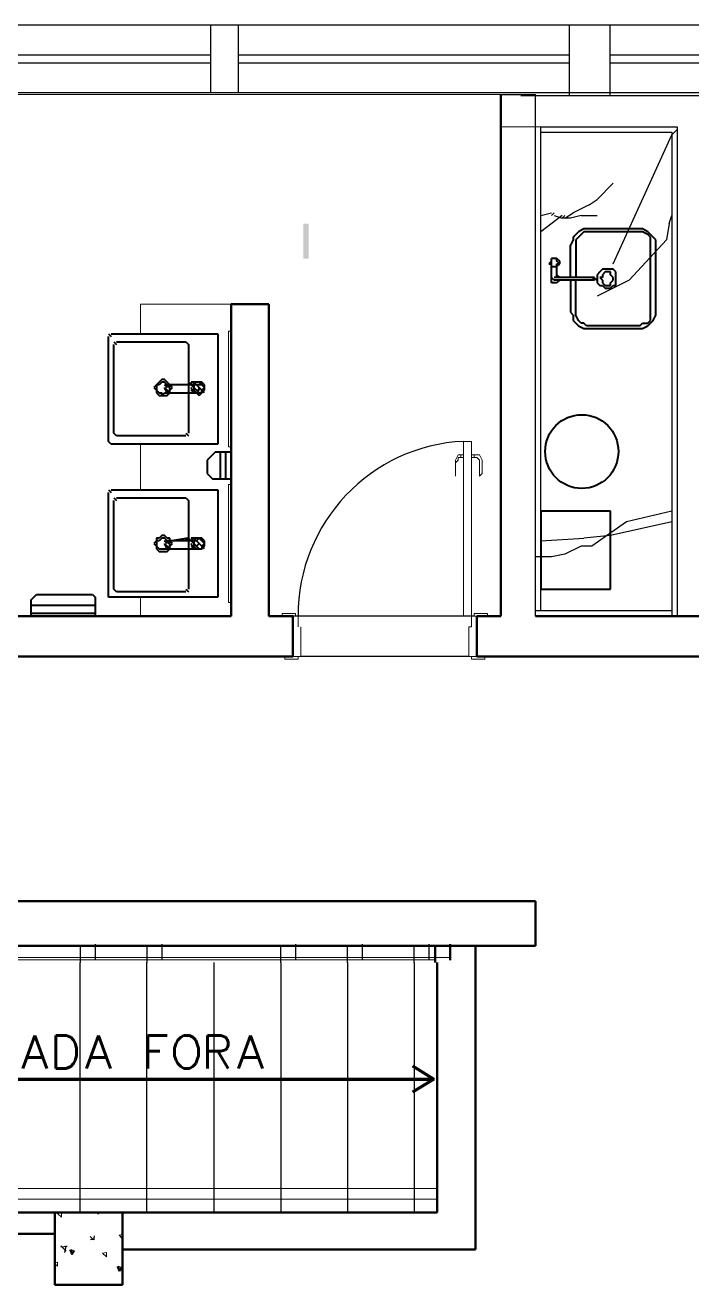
# Model space of a CAD drawing. Header units: millimetres. Extents: x -8 to 5830, y -596 to 3598.
# Drawn here: x 1677.171 to 1679.636, y 2388.691 to 2393.348 of the extents above; entities that cross this region are included whole.
import ezdxf

# ---------------------------------------------------------------- set-up
doc = ezdxf.new("R2010")
doc.units = ezdxf.units.MM
doc.linetypes.add('CONTINU', pattern=[0])
doc.layers.get('0').update_dxf_attribs({"color": 9})

msp = doc.modelspace()

# ---------------------------------------------------------------- linework, layer by layer
for p, q in [((1734.0826, 2393.3475), (1664.1826, 2393.3475)), ((1679.1826, 2393.3475), (1679.1826, 2393.0867)), ((1679.3326, 2393.3475), (1679.3326, 2393.0867)), ((1676.6326, 2393.2375), (1677.8576, 2393.2375)), ((1677.9576, 2393.2375), (1679.1826, 2393.2375)), ((1679.3326, 2393.2375), (1680.4618, 2393.2375)), ((1677.8576, 2393.2075), (1676.6326, 2393.2075)), ((1679.1826, 2393.2075), (1677.9576, 2393.2075)), ((1680.4618, 2393.2075), (1679.3326, 2393.2075)), ((1694.2826, 2393.0975), (1664.4326, 2393.0975))]:
    msp.add_line(p, q)
at = {"lineweight": 20}
for p, q in [((1678.9297, 2393.0911), (1672.5826, 2393.0911)), ((1678.9297, 2393.0911), (1678.9297, 2392.9718)), ((1679.0778, 2392.9718), (1678.9297, 2392.9718)), ((1677.9327, 2392.3159), (1677.5971, 2392.3159)), ((1677.5971, 2392.3159), (1677.5971, 2392.2066)), ((1677.9229, 2392.2165), (1677.9229, 2391.7892)), ((1677.9327, 2392.2165), (1677.9229, 2392.2165)), ((1677.9327, 2391.7892), (1677.9327, 2392.2165)), ((1677.5971, 2391.7992), (1677.5971, 2391.6302)), ((1677.9229, 2391.7892), (1677.9327, 2391.7892)), ((1678.7915, 2391.1631), (1678.7915, 2391.8091)), ((1678.7915, 2391.8091), (1678.8211, 2391.8091)), ((1678.8211, 2391.8091), (1678.8211, 2391.1234)), ((1677.9229, 2391.6501), (1677.9229, 2391.2128)), ((1677.9327, 2391.6501), (1677.9229, 2391.6501)), ((1677.9327, 2391.2128), (1677.9327, 2391.6501)), ((1677.5971, 2391.2327), (1677.5971, 2391.1631)), ((1677.9229, 2391.2128), (1677.9327, 2391.2128)), ((1678.1696, 2391.1731), (1678.1203, 2391.1731)), ((1678.1203, 2391.1731), (1678.1203, 2391.1631)), ((1678.1203, 2391.1631), (1678.1795, 2391.1631)), ((1678.1598, 2391.0141), (1678.1598, 2391.1631)), ((1678.1696, 2391.1631), (1678.1696, 2391.1731)), ((1678.1795, 2391.1631), (1678.1795, 2391.1234)), ((1678.8804, 2391.1631), (1678.7915, 2391.1631)), ((1678.831, 2391.1631), (1678.831, 2391.1731)), ((1678.831, 2391.1731), (1678.8804, 2391.1731)), ((1678.8409, 2391.0141), (1678.8409, 2391.1631)), ((1678.8804, 2391.1731), (1678.8804, 2391.1631)), ((1678.1894, 2391.1234), (1678.1894, 2391.0141)), ((1678.8211, 2391.1234), (1678.8113, 2391.1234)), ((1678.8113, 2391.1234), (1678.8113, 2391.0141)), ((1678.1894, 2391.0141), (1678.1302, 2391.0141)), ((1678.1302, 2391.0141), (1678.1302, 2391.0041)), ((1678.1302, 2391.0041), (1678.1795, 2391.0041)), ((1678.1795, 2391.0041), (1678.1795, 2391.0141)), ((1678.8113, 2391.0141), (1678.8705, 2391.0141)), ((1678.8211, 2391.0041), (1678.8211, 2391.0141)), ((1678.8705, 2391.0041), (1678.8211, 2391.0041)), ((1678.8705, 2391.0141), (1678.8705, 2391.0041)), ((1678.6869, 2389.8927), (1674.2153, 2389.8927)), ((1678.7422, 2389.9011), (1674.2706, 2389.9011)), ((1674.2193, 2389.0469), (1678.6938, 2389.0469)), ((1678.6938, 2389.0071), (1674.2193, 2389.0071)), ((1677.2797, 2388.9585), (1674.3016, 2388.9585)), ((1677.2902, 2388.9541), (1677.305, 2388.9563)), ((1677.305, 2388.9408), (1677.2902, 2388.9541)), ((1677.305, 2388.9563), (1677.305, 2388.9408)), ((1677.4443, 2388.9585), (1677.4422, 2388.9563)), ((1677.4422, 2388.9563), (1677.4422, 2388.9585)), ((1677.5182, 2388.8745), (1677.5308, 2388.8767)), ((1677.5308, 2388.8613), (1677.5182, 2388.8745)), ((1677.3388, 2388.8215), (1677.3535, 2388.8171)), ((1677.3451, 2388.8038), (1677.3388, 2388.8215)), ((1677.3535, 2388.8171), (1677.3451, 2388.8038)), ((1677.457, 2388.8082), (1677.4717, 2388.8104)), ((1677.4717, 2388.795), (1677.457, 2388.8082)), ((1677.4717, 2388.8104), (1677.4717, 2388.795)), ((1677.2797, 2388.7729), (1677.2902, 2388.7751)), ((1677.2902, 2388.7596), (1677.2797, 2388.7684)), ((1677.2902, 2388.7751), (1677.2902, 2388.7596)), ((1677.5139, 2388.7596), (1677.5287, 2388.7552)), ((1677.5203, 2388.7419), (1677.5139, 2388.7596)), ((1677.5287, 2388.7552), (1677.5203, 2388.7419))]:
    msp.add_line(p, q, dxfattribs=at)
at = {"lineweight": 50}
for p, q in [((1678.9297, 2393.0911), (1678.9297, 2391.1631)), ((1677.9327, 2391.1631), (1677.9327, 2392.3159)), ((1677.9327, 2392.3159), (1678.0709, 2392.3159)), ((1678.0709, 2392.3159), (1678.0709, 2391.1631)), ((1675.1195, 2391.1631), (1677.9327, 2391.1631)), ((1678.0709, 2391.1631), (1678.1598, 2391.1631)), ((1678.1598, 2391.1631), (1678.1598, 2391.0141)), ((1678.9297, 2391.1631), (1678.8409, 2391.1631)), ((1678.8409, 2391.1631), (1678.8409, 2391.0141)), ((1680.1044, 2391.1631), (1679.058, 2391.1631)), ((1678.1598, 2391.0141), (1675.0899, 2391.0141)), ((1678.8409, 2391.0141), (1680.0353, 2391.0141)), ((1675.0899, 2390.1097), (1679.058, 2390.1097)), ((1679.058, 2390.1097), (1679.058, 2389.9444)), ((1679.058, 2389.9444), (1672.5372, 2389.9444)), ((1678.6869, 2389.9444), (1678.6869, 2389.8823)), ((1678.7422, 2389.9507), (1678.7422, 2389.8911)), ((1678.8352, 2388.8215), (1678.8352, 2389.9444)), ((1678.6938, 2389.8823), (1678.6938, 2388.9585)), ((1677.0876, 2388.9585), (1678.6938, 2388.9585)), ((1677.2797, 2388.9585), (1677.2797, 2388.6911)), ((1677.5308, 2388.6911), (1677.5308, 2388.9585)), ((1677.0876, 2388.879), (1677.2797, 2388.879)), ((1677.5308, 2388.8215), (1678.8352, 2388.8215)), ((1677.2797, 2388.6911), (1677.5308, 2388.6911))]:
    msp.add_line(p, q, dxfattribs=at)
at = {"linetype": 'CONTINU', "lineweight": -2}
msp.add_line((1678.9297, 2393.0911), (1679.058, 2393.0911), dxfattribs=at)
at = {"lineweight": 25}
for p, q in [((1692.9999, 2393.0867), (1679.0028, 2393.0867)), ((1679.058, 2391.1631), (1679.058, 2393.0911)), ((1679.0778, 2391.183), (1679.0778, 2392.9718)), ((1679.0778, 2392.9718), (1679.5812, 2392.9718)), ((1679.0778, 2392.9519), (1679.5615, 2392.9519)), ((1679.5812, 2392.9619), (1679.5615, 2392.942)), ((1679.5615, 2392.9519), (1679.5615, 2391.1631)), ((1679.5812, 2392.9718), (1679.5812, 2391.1631)), ((1679.3443, 2392.465), (1679.5615, 2392.942)), ((1679.2851, 2392.7035), (1679.3443, 2392.7631)), ((1679.2555, 2392.6836), (1679.1962, 2392.6538)), ((1679.2555, 2392.6836), (1679.2851, 2392.7035)), ((1679.0778, 2392.6439), (1679.1173, 2392.6538)), ((1679.1567, 2392.6439), (1679.0778, 2392.5842)), ((1679.1173, 2392.6439), (1679.1271, 2392.6538)), ((1679.1271, 2392.6439), (1679.1567, 2392.6339)), ((1679.1666, 2392.6439), (1679.1567, 2392.6339)), ((1679.1864, 2392.6339), (1679.1567, 2392.6339)), ((1679.1666, 2392.6339), (1679.1962, 2392.6538)), ((1679.2258, 2392.6439), (1679.1864, 2392.6339)), ((1679.2258, 2392.6439), (1679.2851, 2392.6439)), ((1679.5516, 2392.6141), (1679.5615, 2392.6439)), ((1679.5516, 2392.6141), (1679.5417, 2392.5544)), ((1679.4035, 2392.4054), (1679.5417, 2392.5544)), ((1679.4035, 2392.4054), (1679.2851, 2392.3457)), ((1679.5615, 2391.5507), (1679.3937, 2391.511)), ((1678.0709, 2391.1631), (1678.0709, 2391.5408)), ((1679.3937, 2391.511), (1679.2653, 2391.4215)), ((1679.5615, 2391.511), (1679.3344, 2391.4613)), ((1679.3344, 2391.4613), (1679.2357, 2391.4513)), ((1679.0778, 2391.4414), (1679.2357, 2391.4513)), ((1679.2258, 2391.4215), (1679.1666, 2391.3917)), ((1679.2653, 2391.4215), (1679.2258, 2391.4215)), ((1679.1173, 2391.3818), (1679.058, 2391.3818)), ((1679.1666, 2391.3917), (1679.1173, 2391.3818)), ((1679.5615, 2391.183), (1679.058, 2391.183)), ((1678.831, 2391.1631), (1678.0709, 2391.1631)), ((1679.5812, 2391.1631), (1679.058, 2391.1631)), ((1678.8113, 2391.0141), (1678.1894, 2391.0141)), ((1677.374, 2389.9444), (1677.374, 2389.8823)), ((1677.4293, 2389.9507), (1677.4293, 2389.8911)), ((1677.6208, 2389.9444), (1677.6208, 2389.8823)), ((1677.6761, 2389.9507), (1677.6761, 2389.8911)), ((1678.1144, 2389.9444), (1678.1144, 2389.8823)), ((1678.1696, 2389.9507), (1678.1696, 2389.8911)), ((1678.3611, 2389.9444), (1678.3611, 2389.8823)), ((1678.4164, 2389.9507), (1678.4164, 2389.8911)), ((1678.6079, 2389.9444), (1678.6079, 2389.8823)), ((1678.6632, 2389.9507), (1678.6632, 2389.8911)), ((1677.3725, 2389.8823), (1677.3725, 2388.9585)), ((1677.6195, 2389.8823), (1677.6195, 2388.9585)), ((1677.8685, 2389.8823), (1677.8685, 2388.9585)), ((1678.1155, 2389.8823), (1678.1155, 2388.9585)), ((1678.3624, 2389.8823), (1678.3624, 2388.9585)), ((1678.6093, 2389.8823), (1678.6093, 2388.9585)), ((1677.4401, 2388.9519), (1677.438, 2388.9585)), ((1677.4422, 2388.9585), (1677.4401, 2388.9519)), ((1677.4232, 2388.8569), (1677.4105, 2388.8701)), ((1677.4274, 2388.8591), (1677.4126, 2388.8569)), ((1677.4253, 2388.8723), (1677.4232, 2388.8569)), ((1677.3219, 2388.8149), (1677.3029, 2388.8348)), ((1677.3261, 2388.8325), (1677.3029, 2388.8303)), ((1677.3177, 2388.8104), (1677.3198, 2388.8215)), ((1677.3198, 2388.8215), (1677.3219, 2388.8348)), ((1677.3345, 2388.8193), (1677.3493, 2388.8149)), ((1677.343, 2388.8016), (1677.3367, 2388.8193)), ((1677.3493, 2388.8149), (1677.343, 2388.8016)), ((1677.5097, 2388.7574), (1677.5245, 2388.753)), ((1677.5182, 2388.7397), (1677.5118, 2388.7574)), ((1677.5245, 2388.753), (1677.5182, 2388.7397))]:
    msp.add_line(p, q, dxfattribs=at)
at = {"lineweight": 40}
for p, q in [((1679.1962, 2392.5644), (1679.216, 2392.5842)), ((1679.2258, 2392.5743), (1679.2061, 2392.5544)), ((1679.2357, 2392.5942), (1679.216, 2392.5842)), ((1679.2357, 2392.5842), (1679.2258, 2392.5743)), ((1679.4529, 2392.5942), (1679.2357, 2392.5942)), ((1679.4529, 2392.5842), (1679.2357, 2392.5842)), ((1679.4726, 2392.5842), (1679.4529, 2392.5942)), ((1679.4726, 2392.5743), (1679.4529, 2392.5842)), ((1679.4825, 2392.5743), (1679.4726, 2392.5842)), ((1679.4825, 2392.5644), (1679.4726, 2392.5743)), ((1679.4924, 2392.5644), (1679.4825, 2392.5743)), ((1679.1962, 2392.5544), (1679.1864, 2392.5346)), ((1679.1864, 2392.4153), (1679.1864, 2392.5346)), ((1679.1962, 2392.5644), (1679.1962, 2392.5544)), ((1679.2061, 2392.5544), (1679.2061, 2392.4153)), ((1679.4825, 2392.2563), (1679.4825, 2392.5644)), ((1679.5022, 2392.5544), (1679.4924, 2392.5644)), ((1679.5022, 2392.2762), (1679.5022, 2392.5544)), ((1679.137, 2392.4849), (1679.1173, 2392.4849)), ((1679.1173, 2392.3954), (1679.1173, 2392.4849)), ((1679.1469, 2392.4749), (1679.137, 2392.4849)), ((1679.137, 2392.4749), (1679.137, 2392.4849)), ((1679.1173, 2392.4749), (1679.1074, 2392.465)), ((1679.1074, 2392.465), (1679.1173, 2392.465)), ((1679.1173, 2392.4551), (1679.137, 2392.4551)), ((1679.1469, 2392.465), (1679.137, 2392.4749)), ((1679.137, 2392.4153), (1679.137, 2392.465)), ((1679.137, 2392.4551), (1679.1469, 2392.465)), ((1679.137, 2392.465), (1679.1469, 2392.465)), ((1679.1469, 2392.465), (1679.1469, 2392.4749)), ((1679.2949, 2392.4352), (1679.2851, 2392.4252)), ((1679.3048, 2392.4451), (1679.2949, 2392.4352)), ((1679.3443, 2392.4451), (1679.3048, 2392.4451)), ((1679.3147, 2392.4352), (1679.3048, 2392.4252)), ((1679.3344, 2392.4352), (1679.3147, 2392.4352)), ((1679.3344, 2392.4252), (1679.3344, 2392.4352)), ((1679.3542, 2392.4352), (1679.3443, 2392.4451)), ((1679.3542, 2392.3855), (1679.3542, 2392.4352)), ((1679.1271, 2392.4054), (1679.1173, 2392.4153)), ((1679.137, 2392.3954), (1679.1173, 2392.3954)), ((1679.2752, 2392.4153), (1679.1271, 2392.4153)), ((1679.2752, 2392.4054), (1679.1271, 2392.4054)), ((1679.1469, 2392.4153), (1679.137, 2392.4252)), ((1679.1469, 2392.4054), (1679.137, 2392.3954)), ((1679.1864, 2392.4054), (1679.1864, 2392.2861)), ((1679.2061, 2392.2762), (1679.2061, 2392.4054)), ((1679.2851, 2392.4054), (1679.2653, 2392.4153)), ((1679.2752, 2392.4054), (1679.2752, 2392.4153)), ((1679.2851, 2392.4252), (1679.2851, 2392.3954)), ((1679.2851, 2392.3954), (1679.2949, 2392.3855)), ((1679.3048, 2392.4153), (1679.2949, 2392.4153)), ((1679.2949, 2392.4153), (1679.3048, 2392.4054)), ((1679.3048, 2392.4252), (1679.3048, 2392.4153)), ((1679.3048, 2392.4054), (1679.3048, 2392.3954)), ((1679.3048, 2392.3954), (1679.3147, 2392.3855)), ((1679.3443, 2392.4153), (1679.3344, 2392.4252)), ((1679.3344, 2392.3954), (1679.3443, 2392.4054)), ((1679.3344, 2392.3855), (1679.3344, 2392.3954)), ((1679.3443, 2392.4054), (1679.3443, 2392.4153)), ((1679.2949, 2392.3855), (1679.3048, 2392.3855)), ((1679.3048, 2392.3855), (1679.3147, 2392.3756)), ((1679.3147, 2392.3855), (1679.3344, 2392.3855)), ((1679.3147, 2392.3756), (1679.3344, 2392.3756)), ((1679.3344, 2392.3756), (1679.3443, 2392.3855)), ((1679.3443, 2392.3855), (1679.3542, 2392.3855)), ((1679.1864, 2392.2861), (1679.1962, 2392.2762)), ((1679.1962, 2392.2762), (1679.1962, 2392.2563)), ((1679.1962, 2392.2563), (1679.216, 2392.2364)), ((1679.216, 2392.2563), (1679.2061, 2392.2762)), ((1679.2258, 2392.2464), (1679.216, 2392.2563)), ((1679.4726, 2392.2464), (1679.4825, 2392.2563)), ((1679.4924, 2392.2563), (1679.4726, 2392.2364)), ((1679.4924, 2392.2563), (1679.5022, 2392.2762)), ((1677.4787, 2392.2066), (1677.4885, 2392.1967)), ((1677.4885, 2392.2066), (1677.8834, 2392.2066)), ((1677.8834, 2392.2066), (1677.8834, 2391.7992)), ((1679.216, 2392.2364), (1679.2357, 2392.2265)), ((1679.2357, 2392.2464), (1679.2258, 2392.2464)), ((1679.2456, 2392.2364), (1679.2357, 2392.2464)), ((1679.2357, 2392.2265), (1679.4529, 2392.2265)), ((1679.443, 2392.2364), (1679.2456, 2392.2364)), ((1679.443, 2392.2364), (1679.4529, 2392.2464)), ((1679.4529, 2392.2464), (1679.4726, 2392.2464)), ((1679.4529, 2392.2265), (1679.4726, 2392.2364)), ((1677.4787, 2391.8091), (1677.4787, 2392.1967)), ((1677.4984, 2392.1768), (1677.5083, 2392.1669)), ((1677.4984, 2391.8389), (1677.4984, 2392.1669)), ((1677.5083, 2392.1768), (1677.7649, 2392.1768)), ((1677.7649, 2392.1768), (1677.7748, 2392.1669)), ((1677.7748, 2392.1669), (1677.7748, 2391.8389)), ((1677.6761, 2392.0377), (1677.6465, 2392.0079)), ((1677.6662, 2392.0178), (1677.6563, 2392.0178)), ((1677.6563, 2392.0178), (1677.6563, 2391.988)), ((1677.6761, 2392.0277), (1677.6662, 2392.0178)), ((1677.686, 2392.0377), (1677.6761, 2392.0377)), ((1677.686, 2392.0277), (1677.6761, 2392.0277)), ((1677.7057, 2392.0178), (1677.686, 2392.0377)), ((1677.6958, 2392.0178), (1677.686, 2392.0277)), ((1677.686, 2392.0178), (1677.6958, 2392.0079)), ((1677.7057, 2392.0079), (1677.686, 2392.0178)), ((1677.8241, 2392.0178), (1677.6958, 2392.0178)), ((1677.7156, 2392.0079), (1677.7057, 2392.0178)), ((1677.7057, 2391.988), (1677.7057, 2392.0178)), ((1677.7748, 2392.0277), (1677.7847, 2392.0178)), ((1677.8241, 2392.0277), (1677.7847, 2392.0277)), ((1677.7847, 2392.0277), (1677.7847, 2392.0178)), ((1677.7847, 2392.0178), (1677.8143, 2391.988)), ((1677.7945, 2392.0277), (1677.7945, 2391.988)), ((1677.8143, 2392.0079), (1677.7945, 2392.0277)), ((1677.8143, 2392.0079), (1677.8044, 2392.0178)), ((1677.8143, 2392.0277), (1677.834, 2392.0079)), ((1677.834, 2392.0178), (1677.8241, 2392.0277)), ((1677.8241, 2392.0277), (1677.8241, 2392.0178)), ((1677.834, 2391.9979), (1677.834, 2392.0178)), ((1677.6465, 2392.0079), (1677.6662, 2391.988)), ((1677.6563, 2391.988), (1677.6662, 2391.978)), ((1677.6662, 2391.988), (1677.6761, 2391.988)), ((1677.6662, 2391.978), (1677.6958, 2391.978)), ((1677.6761, 2391.988), (1677.6761, 2391.978)), ((1677.6761, 2391.978), (1677.686, 2391.988)), ((1677.6958, 2391.988), (1677.686, 2392.0079)), ((1677.686, 2392.0079), (1677.7057, 2391.988)), ((1677.686, 2391.988), (1677.8241, 2391.988)), ((1677.6958, 2391.988), (1677.7057, 2391.9979)), ((1677.6958, 2391.978), (1677.7057, 2391.988)), ((1677.7057, 2391.9979), (1677.7156, 2392.0079)), ((1677.7945, 2391.988), (1677.7847, 2392.0079)), ((1677.7945, 2391.988), (1677.7847, 2391.9979)), ((1677.7945, 2391.9979), (1677.8044, 2391.988)), ((1677.8044, 2391.9979), (1677.8143, 2391.9979)), ((1677.8044, 2391.988), (1677.8143, 2391.978)), ((1677.8143, 2391.9979), (1677.8143, 2392.0079)), ((1677.834, 2391.988), (1677.8143, 2392.0079)), ((1677.8143, 2391.978), (1677.834, 2391.9979)), ((1677.8241, 2391.9979), (1677.834, 2392.0079)), ((1677.8241, 2391.988), (1677.8241, 2391.9979)), ((1677.5083, 2391.829), (1677.4984, 2391.8389)), ((1677.7649, 2391.829), (1677.5083, 2391.829)), ((1677.7649, 2391.8389), (1677.7748, 2391.829)), ((1677.4885, 2391.7992), (1677.4787, 2391.8091)), ((1677.8834, 2391.7992), (1677.4885, 2391.7992)), ((1677.8636, 2391.7594), (1677.8439, 2391.7395)), ((1677.8439, 2391.7395), (1677.8439, 2391.6898)), ((1677.8735, 2391.7693), (1677.8636, 2391.7594)), ((1677.9327, 2391.7693), (1677.8735, 2391.7693)), ((1677.8932, 2391.67), (1677.8932, 2391.7693)), ((1677.913, 2391.67), (1677.913, 2391.7693)), ((1677.9327, 2391.67), (1677.9327, 2391.7693)), ((1677.8439, 2391.6898), (1677.8636, 2391.67)), ((1677.8636, 2391.67), (1677.9327, 2391.67)), ((1677.4787, 2391.6302), (1677.4885, 2391.6203)), ((1677.4787, 2391.2327), (1677.4787, 2391.6203)), ((1677.4885, 2391.6302), (1677.8834, 2391.6302)), ((1677.4984, 2391.6004), (1677.5083, 2391.5905)), ((1677.5083, 2391.6004), (1677.7649, 2391.6004)), ((1677.7649, 2391.6004), (1677.7748, 2391.5905)), ((1677.8834, 2391.6302), (1677.8834, 2391.2327)), ((1677.4984, 2391.2625), (1677.4984, 2391.5905)), ((1677.7748, 2391.5905), (1677.7748, 2391.2625)), ((1679.3344, 2391.5507), (1679.0778, 2391.5507)), ((1679.0778, 2391.5507), (1679.0778, 2391.2625)), ((1679.3344, 2391.2625), (1679.3344, 2391.5507)), ((1677.6761, 2391.4613), (1677.6662, 2391.4513)), ((1677.686, 2391.4613), (1677.6761, 2391.4613)), ((1677.6958, 2391.4513), (1677.686, 2391.4613)), ((1677.6563, 2391.4414), (1677.6465, 2391.4315)), ((1677.6465, 2391.4315), (1677.6662, 2391.4116)), ((1677.6563, 2391.4513), (1677.6563, 2391.4116)), ((1677.6662, 2391.4513), (1677.6563, 2391.4513)), ((1677.6662, 2391.4414), (1677.6563, 2391.4414)), ((1677.6563, 2391.4116), (1677.6662, 2391.4017)), ((1677.6761, 2391.4513), (1677.6662, 2391.4414)), ((1677.6662, 2391.4116), (1677.8241, 2391.4116)), ((1677.686, 2391.4513), (1677.6761, 2391.4513)), ((1677.6958, 2391.4414), (1677.686, 2391.4513)), ((1677.6958, 2391.4315), (1677.686, 2391.4414)), ((1677.686, 2391.4414), (1677.7057, 2391.4315)), ((1677.6958, 2391.4116), (1677.686, 2391.4315)), ((1677.686, 2391.4315), (1677.7057, 2391.4116)), ((1677.7057, 2391.4513), (1677.6958, 2391.4513)), ((1677.8044, 2391.4414), (1677.6958, 2391.4414)), ((1677.6958, 2391.4116), (1677.7057, 2391.4215)), ((1677.6958, 2391.4017), (1677.7057, 2391.4116)), ((1677.7057, 2391.4414), (1677.7649, 2391.4513)), ((1677.7057, 2391.4116), (1677.7057, 2391.4513)), ((1677.7156, 2391.4315), (1677.7057, 2391.4414)), ((1677.7057, 2391.4215), (1677.7156, 2391.4315)), ((1677.7649, 2391.4414), (1677.7649, 2391.4513)), ((1677.7649, 2391.4513), (1677.7748, 2391.4513)), ((1677.7748, 2391.4414), (1677.7649, 2391.4513)), ((1677.7945, 2391.4315), (1677.7748, 2391.4513)), ((1677.8241, 2391.4513), (1677.7847, 2391.4513)), ((1677.7847, 2391.4513), (1677.7945, 2391.4414)), ((1677.7945, 2391.4116), (1677.7847, 2391.4315)), ((1677.7847, 2391.4215), (1677.7945, 2391.4116)), ((1677.8044, 2391.4414), (1677.7945, 2391.4513)), ((1677.8143, 2391.4315), (1677.7945, 2391.4513)), ((1677.7945, 2391.4414), (1677.7945, 2391.4116)), ((1677.8143, 2391.4116), (1677.7945, 2391.4315)), ((1677.7945, 2391.4215), (1677.8044, 2391.4116)), ((1677.8143, 2391.4513), (1677.8044, 2391.4414)), ((1677.8143, 2391.4315), (1677.8044, 2391.4414)), ((1677.8044, 2391.4215), (1677.8143, 2391.4315)), ((1677.8143, 2391.4513), (1677.834, 2391.4315)), ((1677.834, 2391.4116), (1677.8143, 2391.4315)), ((1677.834, 2391.4414), (1677.8241, 2391.4513)), ((1677.8241, 2391.4513), (1677.8241, 2391.4414)), ((1677.8241, 2391.4215), (1677.834, 2391.4315)), ((1677.8241, 2391.4116), (1677.834, 2391.4215)), ((1677.834, 2391.4215), (1677.8241, 2391.4215)), ((1677.8241, 2391.4215), (1677.8241, 2391.4116)), ((1677.834, 2391.4215), (1677.834, 2391.4414)), ((1677.6662, 2391.4017), (1677.6958, 2391.4017)), ((1677.1924, 2391.2228), (1677.2121, 2391.2426)), ((1677.2121, 2391.2426), (1677.4194, 2391.2426)), ((1677.4194, 2391.2426), (1677.4293, 2391.2327)), ((1677.4293, 2391.2327), (1677.4293, 2391.1631)), ((1677.8834, 2391.2327), (1677.4787, 2391.2327)), ((1677.5083, 2391.2526), (1677.4984, 2391.2625)), ((1677.7649, 2391.2526), (1677.5083, 2391.2526)), ((1677.7649, 2391.2625), (1677.7748, 2391.2526)), ((1679.0778, 2391.2625), (1679.3344, 2391.2625)), ((1677.1924, 2391.1631), (1677.1924, 2391.2228)), ((1677.4293, 2391.2029), (1677.1924, 2391.2029)), ((1677.4293, 2391.1731), (1677.1924, 2391.1731)), ((1677.4293, 2391.1631), (1677.1924, 2391.1631))]:
    msp.add_line(p, q, dxfattribs=at)
at = {"lineweight": 9}
for p, q in [((1678.7619, 2391.7395), (1678.7718, 2391.7594)), ((1678.7718, 2391.7395), (1678.7619, 2391.7296)), ((1678.7619, 2391.7395), (1678.7619, 2391.6799)), ((1678.7718, 2391.7594), (1678.7915, 2391.7594)), ((1678.7915, 2391.7495), (1678.7718, 2391.7495)), ((1678.7718, 2391.7495), (1678.7718, 2391.7395)), ((1678.7816, 2391.7594), (1678.7816, 2391.7495)), ((1678.7915, 2391.7495), (1678.7915, 2391.7594)), ((1678.8507, 2391.7594), (1678.8211, 2391.7594)), ((1678.8211, 2391.7594), (1678.8211, 2391.7495)), ((1678.8211, 2391.7495), (1678.8409, 2391.7495)), ((1678.831, 2391.7495), (1678.831, 2391.7594)), ((1678.8507, 2391.7395), (1678.8409, 2391.7495)), ((1678.8507, 2391.7594), (1678.8606, 2391.7395)), ((1678.8507, 2391.6799), (1678.8507, 2391.7395)), ((1678.8606, 2391.7395), (1678.8606, 2391.6898)), ((1678.8606, 2391.6898), (1678.8507, 2391.6799))]:
    msp.add_line(p, q, dxfattribs=at)
at = {"lineweight": 60}
for p, q in [((1677.1615, 2389.4912), (1677.2058, 2389.6127)), ((1677.2058, 2389.6127), (1677.2501, 2389.4912)), ((1677.2839, 2389.4912), (1677.2839, 2389.6127)), ((1677.2839, 2389.6127), (1677.3219, 2389.6127)), ((1677.3219, 2389.6127), (1677.3388, 2389.6061)), ((1677.3388, 2389.6061), (1677.3493, 2389.595)), ((1677.3493, 2389.595), (1677.3556, 2389.584)), ((1677.3979, 2389.4912), (1677.4422, 2389.6127)), ((1677.4422, 2389.6127), (1677.4865, 2389.4912)), ((1677.6237, 2389.4912), (1677.6237, 2389.6127)), ((1677.6237, 2389.6127), (1677.6955, 2389.6127)), ((1677.7356, 2389.595), (1677.7292, 2389.584)), ((1677.7461, 2389.6061), (1677.7356, 2389.595)), ((1677.7567, 2389.6127), (1677.7461, 2389.6061)), ((1677.7778, 2389.6127), (1677.7567, 2389.6127)), ((1677.7904, 2389.6061), (1677.7778, 2389.6127)), ((1677.801, 2389.595), (1677.7904, 2389.6061)), ((1677.8052, 2389.584), (1677.801, 2389.595)), ((1677.8453, 2389.4912), (1677.8453, 2389.6127)), ((1677.8453, 2389.6127), (1677.8938, 2389.6127)), ((1677.8938, 2389.6127), (1677.9107, 2389.6061)), ((1677.9107, 2389.6061), (1677.9171, 2389.5994)), ((1677.9171, 2389.5994), (1677.9213, 2389.5884)), ((1677.9593, 2389.4912), (1678.0036, 2389.6127)), ((1678.0036, 2389.6127), (1678.0479, 2389.4912)), ((1677.3556, 2389.584), (1677.3599, 2389.5663)), ((1677.3599, 2389.5663), (1677.3599, 2389.5376)), ((1677.6237, 2389.5552), (1677.668, 2389.5552)), ((1677.7292, 2389.584), (1677.7229, 2389.5663)), ((1677.7229, 2389.5663), (1677.7229, 2389.5376)), ((1677.8115, 2389.5663), (1677.8052, 2389.584)), ((1677.8115, 2389.5376), (1677.8115, 2389.5663)), ((1677.8938, 2389.5552), (1677.8453, 2389.5552)), ((1677.8833, 2389.5552), (1677.9213, 2389.4912)), ((1677.9107, 2389.5597), (1677.8938, 2389.5552)), ((1677.9171, 2389.5663), (1677.9107, 2389.5597)), ((1677.9213, 2389.5773), (1677.9171, 2389.5663)), ((1677.9213, 2389.5884), (1677.9213, 2389.5773)), ((1677.1784, 2389.5309), (1677.2332, 2389.5309)), ((1677.3493, 2389.5088), (1677.3388, 2389.4978)), ((1677.3556, 2389.5199), (1677.3493, 2389.5088)), ((1677.3599, 2389.5376), (1677.3556, 2389.5199)), ((1677.4147, 2389.5309), (1677.4696, 2389.5309)), ((1677.7229, 2389.5376), (1677.7292, 2389.5199)), ((1677.7292, 2389.5199), (1677.7356, 2389.5088)), ((1677.7356, 2389.5088), (1677.7461, 2389.4978)), ((1677.7904, 2389.4978), (1677.801, 2389.5088)), ((1677.801, 2389.5088), (1677.8052, 2389.5199)), ((1677.8052, 2389.5199), (1677.8115, 2389.5376)), ((1677.9762, 2389.5309), (1678.031, 2389.5309)), ((1677.3219, 2389.4912), (1677.2839, 2389.4912)), ((1677.3388, 2389.4978), (1677.3219, 2389.4912)), ((1677.7461, 2389.4978), (1677.7567, 2389.4912)), ((1677.7567, 2389.4912), (1677.7778, 2389.4912)), ((1677.7778, 2389.4912), (1677.7904, 2389.4978))]:
    msp.add_line(p, q, dxfattribs=at)
at = {"lineweight": 70}
for p, q in [((1678.603, 2389.5), (1678.6811, 2389.4514)), ((1674.3059, 2389.4514), (1678.6811, 2389.4514)), ((1678.6811, 2389.4514), (1678.603, 2389.4028))]:
    msp.add_line(p, q, dxfattribs=at)
for points in [[(1677.8576, 2393.0975), (1677.8576, 2393.3475)], [(1677.9576, 2393.3475), (1677.9576, 2393.0975)]]:
    msp.add_lwpolyline(points)
at = {"lineweight": 40}
msp.add_ellipse((1679.2287, 2391.7714), major_axis=(0, 0.1363), ratio=0.993295, start_param=1.570796326718063, end_param=7.85398163389765, dxfattribs=at)
at = {"lineweight": 25}
msp.add_ellipse((1678.8206, 2391.1644), major_axis=(0, 0.6454), ratio=0.993295, start_param=0.045353, end_param=1.572678, dxfattribs=at)
at = {"lineweight": 20, "transparency": 33554559}
msp.add_solid([(1678.219, 2392.4849), (1678.219, 2392.6141), (1678.1992, 2392.4849), (1678.1992, 2392.6141)], dxfattribs=at)

doc.saveas('drawing.dxf')
